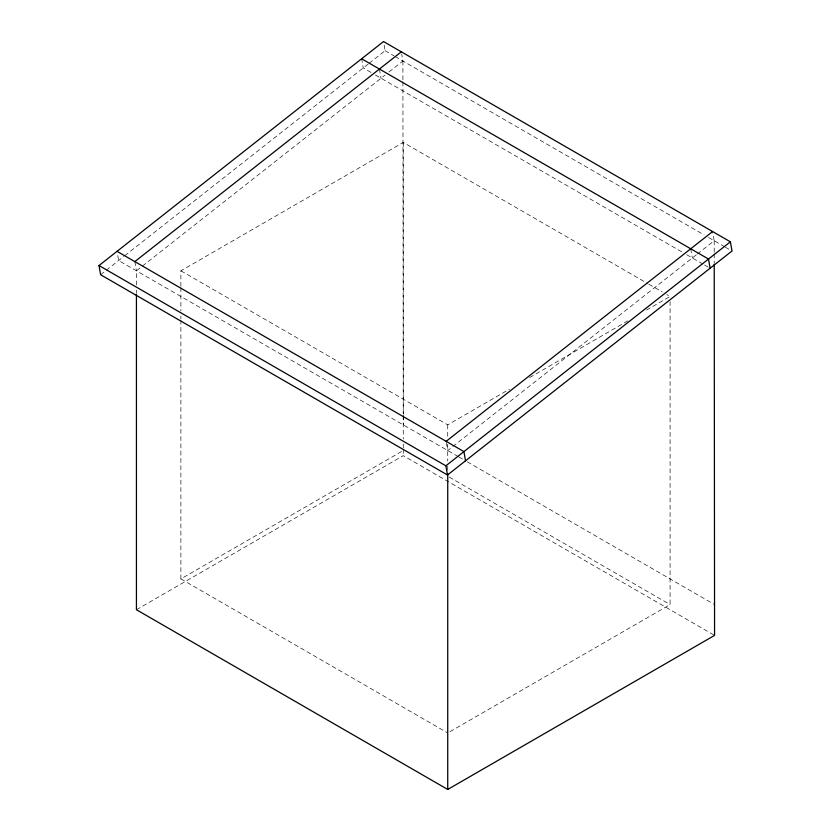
<?xml version="1.0" encoding="UTF-8"?>
<svg xmlns="http://www.w3.org/2000/svg" width="831" height="831" viewBox="0 0 831 831"><rect width="100%" height="100%" fill="white"/><g stroke="black" fill="none" stroke-linecap="round" stroke-linejoin="round"><path stroke-width="0.62" stroke-dasharray="4.16 3.12" d="M100.603 274.729L123.736 256.519M124.754 255.709L368.206 64.049M369.203 63.26L385.117 50.733L383.517 41.55M136.429 285.023L136.429 270.802L385.002 75.102M388.981 71.965L402.9 61.006L401.705 54.119M696.305 254.826L447.732 450.527L446.143 441.344M697.302 254.047L714.203 240.741L712.614 231.548M180.898 286.331L180.898 270.802L403.264 142.423L647.671 283.527M180.898 319.997L180.898 578.906L403.264 450.527M180.898 270.802L447.732 424.849L509.496 389.188M529.711 377.523L628.537 320.465M646.508 310.088L670.087 296.47L666.732 294.527M136.429 609.725L403.264 455.668L714.567 635.393M449.976 731.664L670.087 604.584L670.087 301.653M385.117 50.733L394.008 55.874M395.12 56.508L704.086 234.893M708.583 237.489L724.206 246.516M725.318 247.15L731.997 251.004M371.021 72.453L363.23 67.955L361.641 58.772M375.467 75.019L682.209 252.115M686.707 254.712L703.442 264.383M704.553 265.016L710.11 268.226M648.793 284.171L662.245 291.941M458.328 456.645L118.636 260.529L117.441 253.642M458.847 456.946L465.516 460.8M467.313 461.839L714.567 604.584M449.228 477.067L670.087 604.584M180.898 578.906L447.732 732.963M690.738 248.77L692.327 257.963M379.435 69.046L381.024 78.228M134.84 261.609L136.429 270.802M714.203 240.741L714.213 252.385M714.213 253.684L714.224 262.752M402.9 61.006L402.921 80.43M402.921 81.729L403.253 414.492M403.253 415.791L403.264 424.859M447.732 424.849L447.732 437.802M447.732 444.273L447.732 461.101M447.732 466.046L447.732 470.159M403.264 142.423L403.264 414.285M403.264 415.573L403.264 438.976M403.264 444.055L403.264 447.961M403.264 449.249L403.264 455.668M180.898 287.63L180.898 310.929M180.898 316.112L180.898 318.699M136.429 290.206L136.429 292.792"/><path stroke-width="1.25" d="M99.003 265.546L383.517 41.55L730.397 241.821L731.997 251.004L447.483 475L100.603 274.729L99.003 265.546L445.883 465.817L447.483 475M134.84 261.609L401.311 51.823M446.143 441.344L712.614 231.548M445.883 465.817L730.397 241.821M136.429 294.081L136.429 609.725L447.732 789.45L714.567 635.393L714.224 264.04M361.641 58.772L708.521 259.043L710.11 268.226M117.046 251.346L463.927 451.607L465.516 460.8M447.732 473.815L447.732 789.45"/></g></svg>
